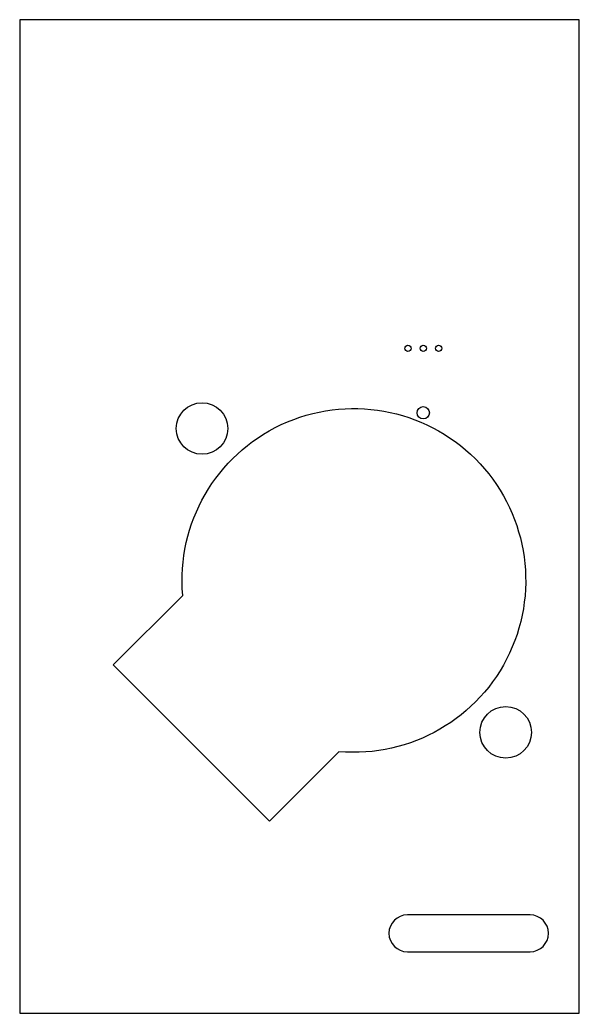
# Model space of a CAD drawing. Header units: millimetres. Extents: x -32.9 to 12.7, y -40.9 to 40.
import ezdxf

# ---------------------------------------------------------------- set-up
doc = ezdxf.new("R2010")
doc.units = ezdxf.units.MM
doc.layers.get('0').update_dxf_attribs({"linetype": 'CONTINUOUS'})

msp = doc.modelspace()

# ---------------------------------------------------------------- linework, layer by layer
msp.add_lwpolyline([(-32.879, -40.9), (12.7, -40.9), (12.7, 40), (-32.879, 40)], close=True)
for points in [[(-12.533, -25.261), (-25.261, -12.533), (-19.604, -6.876, -2.747089), (-6.876, -19.604)], [(-1.3, -32.9, 1), (-1.3, -35.9), (8.7, -35.9, 1), (8.7, -32.9)]]:
    msp.add_lwpolyline(points, format="xyb", close=True)
for centre, radius in [((-1.25, 13.25), 0.25), ((0, 13.25), 0.25), ((1.25, 13.25), 0.25), ((-18.031, 6.718), 2.1), ((0, 8), 0.5), ((6.718, -18.031), 2.1)]:
    msp.add_circle(centre, radius)

doc.saveas('drawing.dxf')
